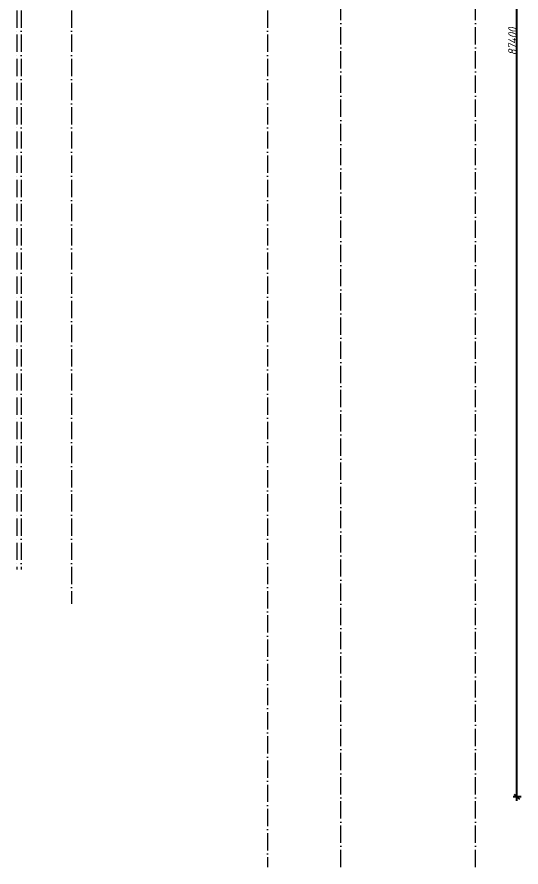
# Model space of a CAD drawing. Header units: millimetres. Extents: x -81576 to 1046824, y -248937 to 691537.
# Drawn here: x 102272 to 131461, y 328400 to 377586 of the extents above; entities that cross this region are included whole.
import ezdxf

# ---------------------------------------------------------------- set-up
doc = ezdxf.new("R2010")
doc.units = ezdxf.units.MM
doc.linetypes.add('50_200_ШТРИХ_1Т_ш5_п1_п1_', pattern=[1400, 1000, -200, 0, -200])
doc.layers.add('A-ANNO-DIMS', color=7, linetype='Continuous', lineweight=9)
doc.layers.add('Оси-3', color=7, linetype='50_200_ШТРИХ_1Т_ш5_п1_п1_', lineweight=9, true_color=0xaaaaaa)
doc.styles.add('ISOCPEUR_I_1', font='isocpeui.ttf', dxfattribs={"width": 0.9, "height": 500})
doc.dimstyles.new('ISO-2_5_0_9К_БОЛЬШОЙ', dxfattribs={"dimscale": 304.8, "dimtxt": 497.990588, "dimasz": 0.984252, "dimexe": 0.787402, "dimexo": 0, "dimgap": 0, "dimtad": 1, "dimdec": 0, "dimzin": 0, "dimdsep": 46, "dimtxsty": 'ISOCPEUR_I_1', "dimblk1": 'OBLIQUE', "dimblk2": 'OBLIQUE', "dimsah": 1, "dimcen": 0.09, "dimdle": 0.787402, "dimazin": 0, "dimtfac": 1, "dimtdec": 4, "dimtix": 1, "dimtmove": 0, "dimatfit": 3, "dimfxl": 1, "dimtvp": 1, "dimtolj": 1, "dimtzin": 0, "dimarcsym": 2})

# ---------------------------------------------------------------- blocks, each defined once
blk = doc.blocks.new('_Oblique')
at = {"color": 0, "linetype": 'ByBlock', "lineweight": -2}
blk.add_line((-0.5, -0.5), (0.5, 0.5), dxfattribs=at)
blk = doc.blocks.new('*D1468')
at = {"layer": 'A-ANNO-DIMS', "color": 0, "lineweight": -2, "transparency": 16777216}
for p, q in [((131221, 332231), (131221, 420111)), ((131009, 419871), (131461, 419871)), ((131009, 332471), (131461, 332471))]:
    blk.add_line(p, q, dxfattribs=at)
at = {"layer": 'Defpoints', "color": 0, "transparency": 16777216}
for p in [(131009, 419871), (131221, 419871), (131009, 332471)]:
    blk.add_point(p, dxfattribs=at)
at = {"layer": 'A-ANNO-DIMS', "color": 0, "lineweight": -2, "transparency": 16777216, "xscale": 300, "yscale": 300, "zscale": 300}
for p, rotation in [((131221, 419871), 90), ((131221, 332471), 270)]:
    blk.add_blockref('_Oblique', p, dxfattribs=dict(at, rotation=rotation))
at = {"layer": 'A-ANNO-DIMS', "color": 0, "transparency": 16777216, "insert": (130968, 376171), "char_height": 500, "width": 1942.16, "attachment_point": 5, "rotation": 90, "style": 'ISOCPEUR_I_1'}
blk.add_mtext('\\A1;87400', dxfattribs=at)

msp = doc.modelspace()

# ---------------------------------------------------------------- linework, layer by layer
at = {"layer": 'Оси-3'}
for p, q in [((102272.4, 425570.9), (102272.4, 345621)), ((102522.4, 425570.9), (102522.4, 345621)), ((105422.4, 425570.9), (105422.4, 343621)), ((116772.4, 425570.9), (116772.4, 328400.2)), ((121022.4, 328400.2), (121022.4, 425570.9)), ((128822.4, 328400.2), (128822.4, 425570.9))]:
    msp.add_line(p, q, dxfattribs=at)

# ---------------------------------------------------------------- dimensions: what is measured, and where the dimension line sits
at = {"layer": 'A-ANNO-DIMS'}
dim = msp.add_linear_dim(base=(131221.4, 419871), p1=(131009.2, 332471), p2=(131009.2, 419871), angle=90, dimstyle='ISO-2_5_0_9К_БОЛЬШОЙ', override={"dimpost": '<>', "dimfxl": 87400}, dxfattribs=at)
dim.commit()
dim.dimension.update_dxf_attribs({"geometry": '*D1468', "text_midpoint": (130968.1, 376171)})

doc.saveas('drawing.dxf')
